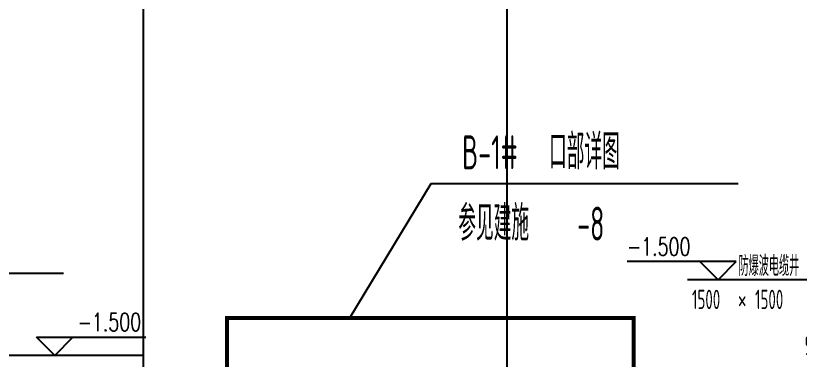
# Model space of a CAD drawing. Extents: x 1596194 to 1987057, y -212608 to 63160.
# Drawn here: x 1711875 to 1731289, y 32545 to 41069 of the extents above; entities that cross this region are included whole.
import ezdxf

# ---------------------------------------------------------------- set-up
doc = ezdxf.new("R2010")
doc.units = 0
doc.header["$LTSCALE"] = 100
doc.header["$MEASUREMENT"] = 0
doc.linetypes.add('DASH', pattern=[0.35, 0.25, -0.1])
doc.layers.get('0').update_dxf_attribs({"linetype": 'CONTINUOUS'})
doc.layers.get('DEFPOINTS').update_dxf_attribs({"linetype": 'CONTINUOUS'})
for name, color, linetype in [('DOTE', 251, 'CONTINUOUS'), ('PUB_DIM', 3, 'CONTINUOUS'), ('PUB_TEXT', 30, 'CONTINUOUS'), ('图层2', 251, 'CONTINUOUS')]:
    doc.layers.add(name, color=color, linetype=linetype)
doc.styles.add('_TCH_DIM', font='SIMPLEX', dxfattribs={"bigfont": 'GBCBIG'})
doc.styles.add('DIM_FONT', font='SYSZ.shx', dxfattribs={"width": 0.7, "bigfont": 'SYFS.shx'})
doc.dimstyles.new('DIMN150', dxfattribs={"dimscale": 1.5, "dimtxt": 300, "dimasz": 1, "dimexe": 250, "dimexo": 300, "dimgap": 30, "dimtad": 1, "dimdec": 0, "dimzin": 0, "dimdsep": 46, "dimtxsty": 'DIM_FONT', "dimblk": 'ARCHTICK', "dimcen": 0.09, "dimclrt": 7, "dimazin": 2, "dimtfac": 1, "dimtdec": 0, "dimtix": 1, "dimtmove": 2, "dimatfit": 3, "dimldrblk": 'DOT', "dimfxl": 0, "dimtolj": 1, "dimtzin": 0, "dimarcsym": 0})

# ---------------------------------------------------------------- blocks, each defined once
blk = doc.blocks.new('_archtick')
blk.add_line((-150, 0), (150, 0))
at = {"const_width": 50}
blk.add_lwpolyline([(-70, -70), (70, 70)], dxfattribs=at)
blk = doc.blocks.new('*D1358')
at = {"layer": 'DEFPOINTS', "color": 0}
for p in [(1732815, 32549), (1732230, 31357), (1732815, 31357)]:
    blk.add_point(p, dxfattribs=at)
at = {"layer": 'PUB_DIM', "color": 0, "lineweight": -2}
for p, q in [((1732230, 31807), (1732230, 32924)), ((1732815, 31807), (1732815, 32924)), ((1732230, 32549), (1732815, 32549))]:
    blk.add_line(p, q, dxfattribs=at)
at = {"layer": 'PUB_DIM', "color": 0, "lineweight": -2, "xscale": 1.5, "yscale": 1.5, "zscale": 1.5, "rotation": 180}
blk.add_blockref('_archtick', (1732230, 32549), dxfattribs=at)
at = {"layer": 'PUB_DIM', "color": 0, "lineweight": -2, "xscale": 1.5, "yscale": 1.5, "zscale": 1.5}
blk.add_blockref('_archtick', (1732815, 32549), dxfattribs=at)
at = {"layer": 'PUB_DIM', "color": 7, "insert": (1731697, 32903), "char_height": 450, "attachment_point": 5, "style": 'DIM_FONT'}
blk.add_mtext('\\A1;585', dxfattribs=at)
blk = doc.blocks.new('_Dot')
at = {"color": 0, "linetype": 'ByBlock', "lineweight": -2}
blk.add_line((-0.5, 0), (-1, 0), dxfattribs=at)
at = {"color": 0, "linetype": 'ByBlock', "const_width": 0.5}
blk.add_lwpolyline([(-0.25, 0, 1), (0.25, 0, 1)], format="xyb", close=True, dxfattribs=at)

msp = doc.modelspace()

# ---------------------------------------------------------------- linework, layer by layer
at = {"layer": 'DOTE'}
for p, q in [((1715030.206, 50334.236), (1715030.206, -36126.938)), ((1724030.206, 50334.236), (1724030.206, -36126.938))]:
    msp.add_line(p, q, dxfattribs=at)
at = {"layer": 'PUB_DIM'}
for p, q in [((1729703.531, 34986.327), (1727003.531, 34986.327)), ((1729253.531, 34536.327), (1728803.531, 34986.327)), ((1729253.531, 34536.327), (1729703.531, 34986.327)), ((1712842.051, 32667.941), (1712392.051, 33117.941)), ((1712392.051, 33117.941), (1715092.051, 33117.941)), ((1712842.051, 32667.941), (1713292.051, 33117.941))]:
    msp.add_line(p, q, dxfattribs=at)
at = {"layer": 'PUB_TEXT'}
for p, q in [((1722144.815, 36908.109), (1720134.557, 33590.248)), ((1729751.228, 36908.109), (1722144.815, 36908.109)), ((1707141.772, 34699.926), (1713059.594, 34699.926)), ((1732623.993, 34536.327), (1728494.304, 34536.327)), ((1715008.794, 32667.941), (1708081.439, 32667.941))]:
    msp.add_line(p, q, dxfattribs=at)
at = {"layer": '图层2', "linetype": 'DASH', "ltscale": 10, "const_width": 100}
msp.add_lwpolyline([(1717102.746, 33590.248), (1727166.368, 33590.248), (1727166.368, 20244.727), (1717102.746, 20244.727)], close=True, dxfattribs=at)

# ---------------------------------------------------------------- texts
at = {"layer": 'PUB_TEXT'}
for s, height, style, width, p in [('B-1#', 840, 'DIM_FONT', 0.65625, (1722919.588, 37269.592)), ('口部详图', 868.1102, 'DIM_FONT', 0.7, (1725072.088, 37269.592)), ('参见建施', 868.1102, 'DIM_FONT', 0.7, (1722827.131, 35505.952)), ('-8', 840, 'DIM_FONT', 0.65625, (1725767.131, 35505.952)), ('-1.500', 446.25, '_TCH_DIM', 0.705882, (1727003.531, 35136.327)), ('防爆波电缆井', 496.063, 'DIM_FONT', 0.7, (1729761.08, 34631.208)), ('1500', 480, 'DIM_FONT', 0.65625, (1728609.597, 33811.036)), ('1500', 480, 'DIM_FONT', 0.65625, (1730169.597, 33811.036)), ('×', 496.063, 'DIM_FONT', 0.7, (1729749.597, 33811.036)), ('-1.500', 446.25, '_TCH_DIM', 0.705882, (1713412.051, 33267.941))]:
    msp.add_text(s, height=height, dxfattribs=dict(at, style=style, width=width)).set_placement(p)

# ---------------------------------------------------------------- dimensions: what is measured, and where the dimension line sits
at = {"layer": 'PUB_DIM'}
dim = msp.add_linear_dim(base=(1732815.206, 32548.885), p1=(1732230.206, 31356.902), p2=(1732815.206, 31356.902), angle=360, dimstyle='DIMN150', dxfattribs=at)
dim.commit()
dim.dimension.update_dxf_attribs({"geometry": '*D1358', "text_midpoint": (1731697.17, 32903.441), "dimtype": 129})

doc.saveas('drawing.dxf')
